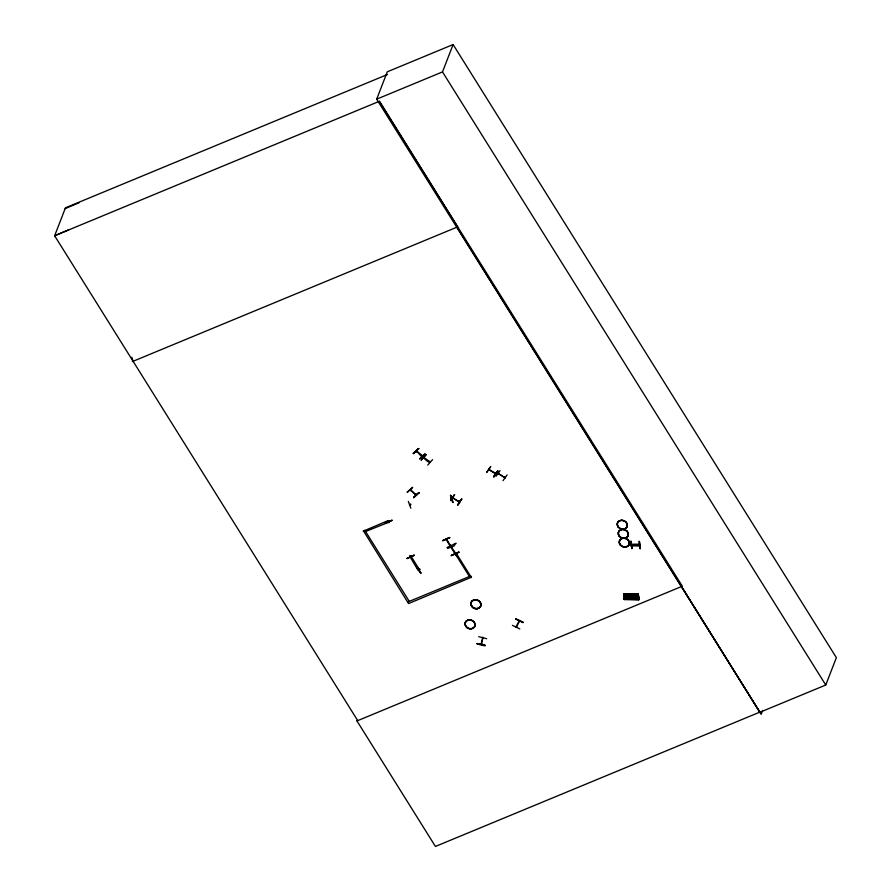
<?xml version="1.0" encoding="UTF-8"?>
<svg xmlns="http://www.w3.org/2000/svg" width="891" height="891" viewBox="0 0 891 891"><rect width="100%" height="100%" fill="white"/><g stroke="black" fill="none" stroke-linecap="round" stroke-linejoin="round"><path stroke-width="1.34" d="M416.375 494.572L415.93 495.24L410.083 489.705M416.754 451.537L416.119 450.891M416.03 451.369C417.99 451.102 422.156 459.077 421.978 455.39M505.086 477.676L504.306 477.208M452.784 497.724L459.377 502.112L459.756 501.388M622.82 529.232L622.82 529.265A5.134 4.332 21.2 0 0 619.29 535.937A5.134 4.332 21.2 0 0 627.966 536.037A5.134 4.332 21.2 0 0 622.876 529.31M480.94 644.371L481.441 643.948M623.956 596.625L623.655 593.885L638.279 594.609L623.745 594.709L623.655 593.874L638.268 594.019L638.546 596.402L623.945 596.569L623.856 595.789M638.546 596.402L623.923 595.867M638.847 599.476L638.613 597.003L623.99 596.87L624.09 597.683L638.613 597.85L638.524 597.037L638.825 599.777L624.279 599.554L624.201 598.785L638.791 599.019L638.814 599.743M624.29 599.598L624.235 598.875M638.223 594.42L638.268 594.854M638.613 597.003L624.023 597.17M478.701 636.686L486.675 638.713M631.519 545.771L639.571 545.949M631.496 545.437L639.615 545.381L631.563 545.225M419.149 569.483L419.772 569.226M456.426 554.046L455.457 554.414M477.086 643.837C484.637 643.569 490.908 648.269 477.086 643.814M480.973 644.438L482.967 637.399M409.927 490.173L410.907 490.228M516.479 626.005L515.989 627.03L519.175 620.982M516.435 626.696L516.023 626.963M518.941 621.417L519.698 620.604M519.509 621.15L516.279 627.086L516.735 626.139M485.172 645.463L477.153 643.491M635.083 544.78L635.127 545.459L635.138 544.691M376.681 99.168L387.295 71.803L453.107 44.55L836.371 657.647L825.757 685.012L759.934 712.265L376.681 99.168L442.493 71.915L453.107 44.55M471.551 577.201L408.568 603.563L363.439 530.813M364.798 530.245L409.27 601.392M365.588 531.515L388.71 522.237L388.855 521.435M385.057 523.206L392.174 520.233L385.135 523.05M413.446 453.653L418.714 448.496L413.524 453.419M363.305 531.147L388.042 520.622M388.61 521.536L388.509 522.081M416.041 451.447L416.297 450.712M389.011 521.536L389.022 522.193M422.479 455.914L416.487 450.779M388.788 522.538L389.3 521.992M416.888 451.158L416.732 451.559M416.654 451.86L416.91 451.136M425.163 454.176L419.694 458.854M407.488 492.233L412.711 487.332L407.109 492.177M421.532 456.058L421.755 455.446M422.145 456.003L422.412 455.758M426.009 454.844L421.243 459.89M410.005 490.262L410.272 489.538M416.297 495.084L410.45 489.593M410.617 490.674L410.885 489.95M423.671 457.228L423.838 457.05M430.219 461.794C430.297 464.489 422.434 457.606 424.027 457.094M424.227 457.696L424.472 457.428M410.84 508.226L408.334 501.388M409.983 505.063L410.651 504.941L410.127 504.629M410.562 504.206L409.882 504.707M409.916 505.03L410.751 504.25M416.387 494.672L415.496 494.884L415.919 494.238M415.941 494.204L415.496 494.884M427.736 465.08L432.58 459.622M429.54 461.527L429.618 461.861M430.297 461.95L423.682 457.439M418.87 492.734L413.591 497.668L418.915 492.545L419.149 493.046M407.02 558.356C429.005 548.611 392.641 565.262 414.037 555.216M410.718 556.251L410.283 556.908L410.072 555.861M419.527 568.959C418.692 571.164 420.819 567.99 417.957 570.028L409.916 556.619M410.272 555.694L410.729 556.418M410.283 556.196L410.428 555.795M410.361 556.396L409.893 556.352M409.782 556.964L411.274 556.062M420.897 572.891C412.789 559.102 417.79 570.708 420.786 573.091M419.037 569.16L418.781 569.683L419.616 569.661M419.639 569.004L418.904 569.594M407.911 601.96L470.76 575.931M450.456 495.474L452.984 502.479L450.891 495.418M450.835 498.592C450 499.617 452.183 499.417 451.626 498.492M450.668 499.25L450.891 498.503M451.002 498.86L451.436 498.437M450.701 500.419L454.321 494.672M452.862 497.278L452.673 498.024L453.385 498.002M453.051 497.312L452.572 497.88M453.541 497.612L453.363 498.036M449.732 537.574L442.682 540.681L449.766 537.607M452.639 497.924L459.489 502.09L458.898 501.377M457.74 504.707L461.75 498.938L457.996 505.119M459.155 501.11L458.887 501.811L459.266 501.098M446.346 539.211L446.213 538.91M446.458 538.81L450.289 545.604M446.892 539.367L446.402 539.991L446.614 538.91M453.953 544.735C461.037 540.603 449.71 546.272 446.948 547.564M447.605 548.466L454.622 545.726M449.699 545.281L450.089 544.702M450.49 545.192L450.133 545.337M451.826 547.263L451.392 547.92L451.147 546.796M455.067 553.233L451.392 546.706M451.659 555.126C474.769 545.637 435.343 562.8 458.742 552.052M454.176 551.061L458.219 557.61M451.002 547.364L454.989 553.679L454.7 552.743M486.653 472.508L490.741 466.516L486.72 472.275M456.281 553.823L455.613 554.013M455.602 554.48L456.103 553.812M488.869 469.123L488.691 469.869L489.059 469.156M469.401 576.488L455.791 554.714M489.248 470.158L489.549 469.446M455.657 555.048L457.15 554.146M495.307 472.898L494.928 473.622L495.196 472.921M494.071 476.93L498.047 471.139L493.803 476.529M495.797 473.188L495.596 473.477M495.897 473.344L488.725 469.524M496.064 476.206L499.996 470.682M498.08 473.266L504.874 477.832L505.141 477.13M498.024 473.812L498.214 473.065M498.403 473.088L498.715 473.812M498.704 474.135L498.893 473.388M504.651 476.841L504.273 477.554L504.417 476.919M503.014 480.661L507.124 474.925M505.175 477.231L504.841 477.843M482.688 637.321L482.354 638.379M482.644 638.557L483.011 637.566M481.641 643.614L481.374 644.494M518.918 621.562L519.442 620.481M519.809 628.912L512.392 625.337M631.062 541.438L631.797 548.578L630.616 541.427M631.463 544.356L639.404 544.368M630.962 541.405L631.875 548.355M639.237 541.372L640.295 548.745L639.56 541.583M639.515 544.512L631.396 544.512M639.849 548.733L639.203 541.372M636.764 594.097L637.065 596.391M637.098 597.081L637.41 599.365M623.912 596.246L638.491 596.58L638.268 594.019M759.934 712.265L456.927 227.183M762.64 710.483L761.137 714.359L681.559 586.523M446.09 539.4L450.022 545.782M481.329 644.483L482.844 637.833M515.766 619.033L523.151 622.664M488.825 469.557L495.496 473.901M493.681 476.718L497.779 470.738L493.759 476.73M450.568 500.575L454.7 494.672M461.761 498.949L457.684 504.907M388.431 521.959L388.866 522.594M421.176 460.124L426.121 454.711M418.748 448.518L413.435 453.564M419.628 458.854L424.94 453.731M418.893 492.534L413.591 497.668L418.904 492.801M631.741 548.544L631.106 541.216M416.743 566.531L420.864 573.08M498.058 473.466L504.963 477.565M65.154 208.617L79.221 202.68M68.696 229.822L54.629 235.759L357.725 720.619L356.968 720.93L435.421 846.45L760.023 712.043M387.507 74.476L65.466 207.826L54.629 235.759L379.232 101.351L682.328 586.211L356.968 720.93L357.67 720.529M132.336 361.59L457.696 226.86L379.499 101.24M449.487 537.473L442.682 540.681M623.655 593.941L638.246 594.119M623.745 594.653L638.279 594.665L623.745 594.442M623.934 595.411L623.978 594.687M623.856 595.834L638.457 596.034L638.479 596.77M623.889 596.112L638.435 596.068M624.034 596.959L638.591 597.093M624.045 597.326L638.613 597.594M624.268 598.384L624.313 597.661M624.235 599.086L638.758 599.253M624.235 599.131L638.88 599.387M638.825 599.554L624.29 599.342L624.056 596.925M388.699 521.836L389.111 522.494M452.628 502.491L450.545 495.251M413.123 453.352L418.659 448.752M392.04 520.333L385.079 523.307M442.493 71.915L825.757 685.012M457.016 554.492L471.417 577.546M411.141 556.396L419.316 569.472M387.919 520.957L388.71 522.237M131.823 357.302L133.093 361.267M625.192 593.963L625.46 596.346M625.527 596.948L625.805 599.331M638.613 597.828L624.079 597.638L623.99 596.87M631.842 595.01L633.022 595.288L631.842 595.01M632.176 597.984L633.356 598.273L632.176 597.984M635.929 545.348L635.695 544.702L635.929 545.348M515.822 618.877L523.284 622.408L515.811 618.9M631.552 593.952L631.786 596.424L631.552 593.952M631.897 596.925L632.131 599.398L631.897 596.925M633.033 593.963L633.267 596.447L633.033 593.963M634.336 593.974L634.57 596.458L634.336 593.974M633.367 596.937L633.601 599.42L633.367 596.937M634.682 596.959L634.904 599.431L634.682 596.959M635.818 593.996L636.051 596.469L635.818 593.996M636.152 596.97L636.386 599.454L636.152 596.97M471.551 606.136A5.134 4.344 21.2 0 0 480.282 606.96A5.134 4.344 21.2 0 0 475.872 599.899A5.134 4.344 21.2 0 0 471.551 606.136A5.123 4.321 21.2 0 0 480.26 606.949A5.123 4.321 21.2 0 0 475.872 599.921A5.123 4.321 21.2 0 0 471.562 606.125M471.629 605.947A5.123 4.321 21.2 0 0 480.327 606.771A5.123 4.321 21.2 0 0 475.939 599.743A5.123 4.321 21.2 0 0 471.629 605.947M471.584 606.025A5.146 4.355 21.2 0 0 480.327 606.86A5.146 4.355 21.2 0 0 475.905 599.788A5.146 4.355 21.2 0 0 471.584 606.025M465.681 626.228A5.134 4.344 21.2 0 0 474.413 627.052A5.134 4.344 21.2 0 0 470.002 619.991A5.134 4.344 21.2 0 0 465.681 626.228A5.123 4.321 21.2 0 0 474.402 627.041A5.123 4.321 21.2 0 0 470.002 620.002A5.123 4.321 21.2 0 0 465.703 626.217M465.77 626.039A5.123 4.321 21.2 0 0 474.469 626.863A5.123 4.321 21.2 0 0 470.08 619.835A5.123 4.321 21.2 0 0 465.77 626.039M618.187 526.971A5.134 4.344 21.2 0 0 626.874 527.071A5.134 4.344 21.2 0 0 621.773 520.344A5.134 4.344 21.2 0 0 618.187 526.971A5.134 4.332 21.2 0 0 626.863 527.082A5.134 4.332 21.2 0 0 621.773 520.366A5.134 4.332 21.2 0 0 618.187 526.982M618.254 526.804A5.134 4.332 21.2 0 0 626.93 526.904A5.134 4.332 21.2 0 0 621.84 520.188A5.134 4.332 21.2 0 0 618.254 526.804M619.223 536.104A5.134 4.344 21.2 0 0 627.91 536.204A5.134 4.344 21.2 0 0 622.809 529.466A5.134 4.344 21.2 0 0 619.223 536.104A5.134 4.332 21.2 0 0 627.899 536.215A5.134 4.332 21.2 0 0 622.798 529.488A5.134 4.332 21.2 0 0 619.223 536.115M620.203 544.846A5.134 4.344 21.2 0 0 628.89 544.947A5.134 4.332 21.2 0 0 623.8 538.209A5.134 4.344 21.2 0 0 620.203 544.846M628.89 544.947A5.134 4.344 21.2 0 0 623.789 538.209A5.134 4.332 21.2 0 0 620.214 544.835A5.134 4.332 21.2 0 0 628.89 544.936M620.281 544.668A5.134 4.332 21.2 0 0 628.957 544.769A5.134 4.332 21.2 0 0 623.867 538.041A5.134 4.332 21.2 0 0 620.281 544.668"/></g></svg>
